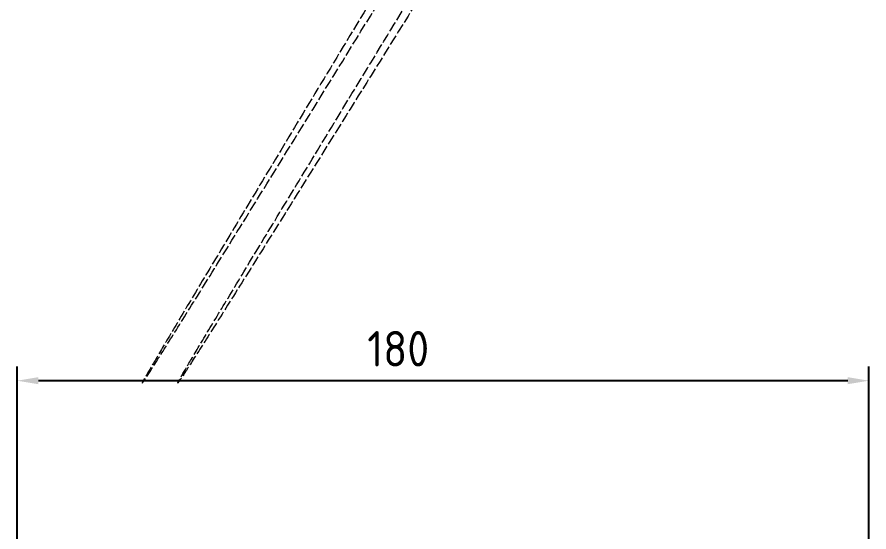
# Model space of a CAD drawing. Header units: millimetres. Extents: x 0 to 2523, y 0 to 1782.
# Drawn here: x 785.3 to 965.3, y 1304.1 to 1412.9 of the extents above; entities that cross this region are included whole.
import ezdxf

# ---------------------------------------------------------------- set-up
doc = ezdxf.new("R2010")
doc.units = ezdxf.units.MM
doc.header["$LTSCALE"] = 3
doc.linetypes.add('DASHED', pattern=[0.2067, 0.1654, -0.0413])
doc.layers.add('가려진 것(ISO)', color=2, linetype='DASHED', lineweight=18)
doc.layers.add('치수(ISO)', color=2, linetype='Continuous', lineweight=25)
doc.styles.add('치수 텍스트_PSTEK_POSCO', font='isocp.shx')
doc.dimstyles.new('치수_PSTEK_POSCO', dxfattribs={"dimscale": 3, "dimtxt": 2.5, "dimasz": 1.5, "dimexe": 1, "dimexo": 1.5, "dimgap": 1, "dimtad": 1, "dimrnd": 1e-08, "dimdsep": 46, "dimtxsty": '치수 텍스트_PSTEK_POSCO', "dimcen": 0.09, "dimdle": 10, "dimclrd": 7, "dimclre": 7, "dimclrt": 2, "dimadec": 1, "dimazin": 2, "dimtfac": 1, "dimtmove": 0, "dimatfit": 3, "dimfxl": 0, "dimtolj": 1, "dimlwd": -1, "dimlwe": -1, "dimarcsym": 0})

# ---------------------------------------------------------------- blocks, each defined once
blk = doc.blocks.new('*D87')
at = {"layer": 'Defpoints', "color": 0, "transparency": 16777216}
for p in [(785.28, 1336.09), (785.28, 1293.23), (965.28, 1234.73)]:
    blk.add_point(p, dxfattribs=at)
at = {"layer": '치수(ISO)', "color": 7, "transparency": 16777216}
for p, q in [((785.28, 1297.73), (785.28, 1339.09)), ((965.28, 1239.23), (965.28, 1339.09)), ((960.78, 1336.09), (789.78, 1336.09))]:
    blk.add_line(p, q, dxfattribs=at)
for points in [[(789.78, 1336.84), (789.78, 1335.34), (785.28, 1336.09)], [(960.78, 1336.84), (960.78, 1335.34), (965.28, 1336.09)]]:
    blk.add_solid(points, dxfattribs=at)
at = {"layer": '치수(ISO)', "color": 2, "transparency": 16777216, "insert": (859.27, 1342.84), "char_height": 7.5, "attachment_point": 4, "style": '치수 텍스트_PSTEK_POSCO'}
blk.add_mtext('\\A1;180', dxfattribs=at)

msp = doc.modelspace()

# ---------------------------------------------------------------- linework, layer by layer
at = {"layer": '가려진 것(ISO)', "ltscale": 4.440121}
for points, weights in [([(866.0266, 1426.2615), (765.9524, 1260.5247), (866.0266, 1423.0115)], [2.18606992019, 2.18606992019, 1.55453860991]), ([(874.0266, 1423.0115), (773.0279, 1260.5247), (874.0266, 1426.2615)], [1.55453860991, 2.18606992019, 2.18606992019])]:
    msp.add_rational_spline(points, weights, degree=2, dxfattribs=at)

# ---------------------------------------------------------------- dimensions: what is measured, and where the dimension line sits
at = {"layer": '치수(ISO)', "color": 7}
dim = msp.add_linear_dim(base=(785.2766, 1336.0887), p1=(965.2766, 1234.733), p2=(785.2766, 1293.233), angle=180, dimstyle='치수_PSTEK_POSCO', override={"dimdec": 2, "dimtp": 0, "dimtm": 0, "dimtdec": 2, "dimtofl": 0, "dimatfit": 1}, dxfattribs=at)
dim.commit()
dim.dimension.update_dxf_attribs({"geometry": '*D87', "text_midpoint": (865.2766, 1336.0887), "dimtype": 160})

doc.saveas('drawing.dxf')
